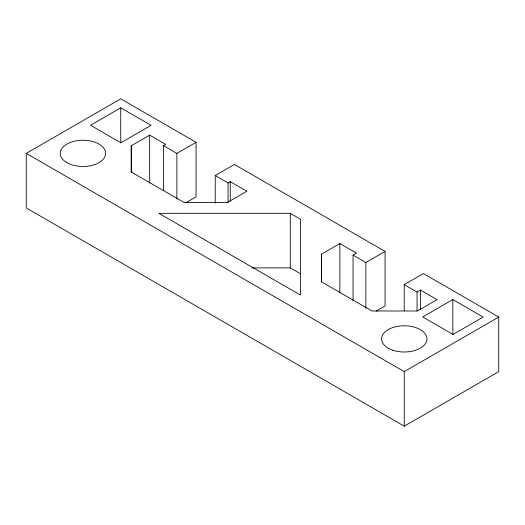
<?xml version="1.0" encoding="UTF-8"?>
<svg xmlns="http://www.w3.org/2000/svg" width="525" height="525" viewBox="0 0 525 525"><rect width="100%" height="100%" fill="white"/><g stroke="black" fill="none" stroke-linecap="round" stroke-linejoin="round"><path stroke-width="0.79" d="M163.452 190.437L163.452 145.648L165.67 144.368L149.671 135.128L131.27 145.753L131.263 172.003L184.216 202.571L227.24 202.571L246.862 191.244L230.258 181.657L228.047 182.936L215.23 175.54L215.23 203.227M353.056 300.713L353.056 255.111L356.475 253.135L339.872 243.554L321.471 254.179L321.471 281.813L372.002 310.99L417.46 310.984L437.069 299.663L420.466 290.082L417.047 292.058L404.23 284.662L404.23 310.721M404.23 284.662L423.432 273.577L498.75 317.061L498.75 371.621L404.25 426.175L26.25 207.939L26.25 153.379L120.75 98.825L196.068 142.308L196.068 196.868L185.778 202.808M120.75 107.822L90.556 125.258L120.868 142.754L151.062 125.324L120.75 107.822L120.75 142.839M163.452 145.648L176.866 153.392L196.068 142.308M215.23 175.54L234.432 164.456L385.068 251.423L385.068 305.983L376.149 311.128M353.056 255.111L365.866 262.507L385.068 251.423M452.845 299.558L422.73 316.949L453.042 334.445L483.158 317.061L452.845 299.558L452.845 334.576M26.25 153.379L404.25 371.615L498.75 317.061M290.299 213.321L158.845 213.321L300.438 295.063L300.425 219.168L290.299 213.321L290.299 267.881L300.425 273.728M251.921 267.881L290.299 267.881M420.466 290.082L420.466 309.625M417.047 292.058L417.047 310.787M404.25 371.615L404.25 426.175M365.866 262.507L365.866 308.109M339.872 243.554L339.872 292.412M321.471 254.179L321.471 281.866M230.258 181.657L230.258 201.206M228.047 182.936L228.047 202.479M176.866 153.392L176.866 198.995M149.671 135.128L149.671 183.173M131.27 145.753L131.27 172.627M392.91 350.254A22.719 13.118 0 0 0 426.989 338.894A22.719 13.118 0 0 0 392.91 327.534A22.719 13.118 0 0 0 392.91 350.254M66.865 162.645A22.719 13.118 0 0 0 104.875 156.765A22.719 13.118 0 0 0 77.05 140.7A22.719 13.118 0 0 0 66.865 162.645"/></g></svg>
